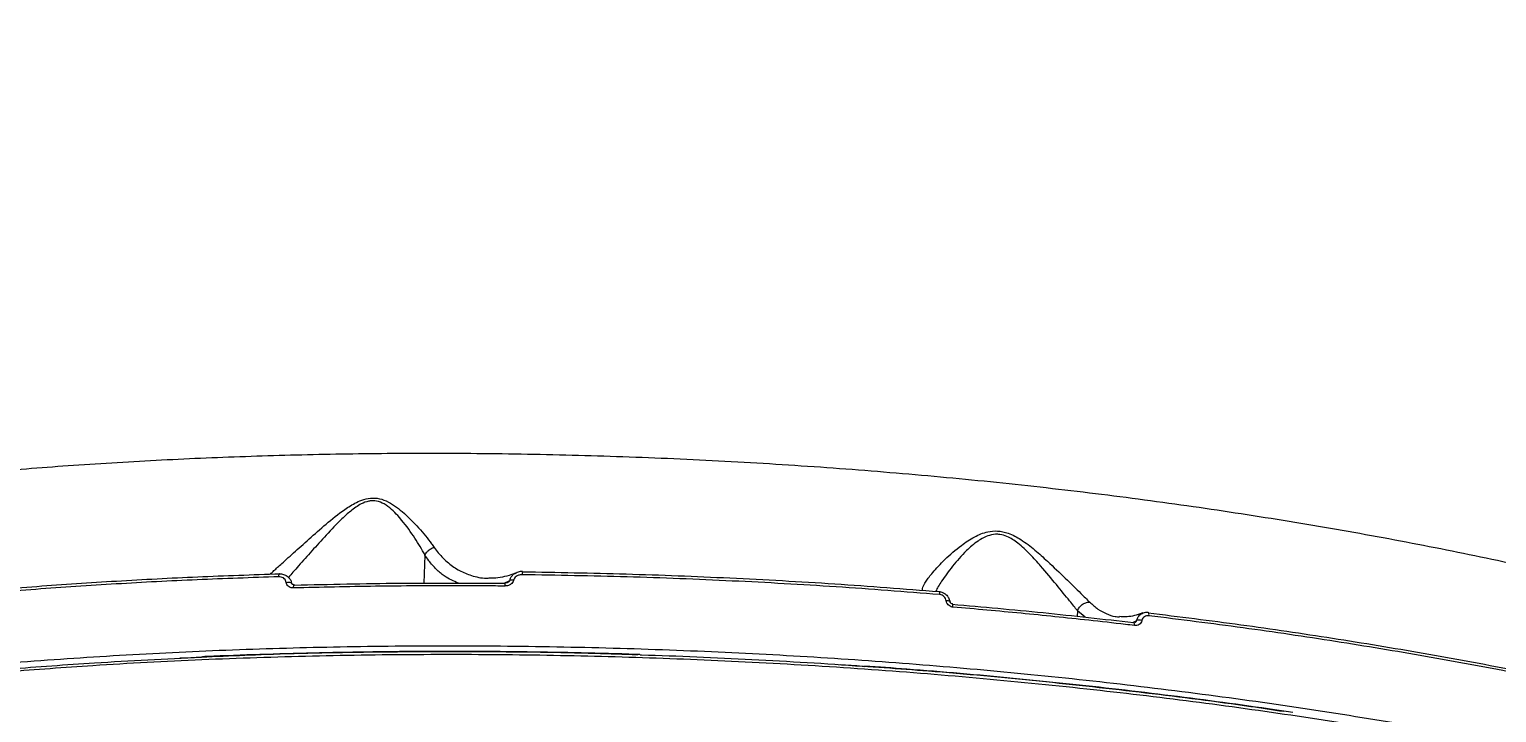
# Model space of a CAD drawing. Header units: millimetres. Extents: x -7151 to 6134, y -5040 to 5562.
# Drawn here: x -1547.9 to -1236.4, y -310.7 to -165.6 of the extents above; entities that cross this region are included whole.
import ezdxf

# ---------------------------------------------------------------- set-up
doc = ezdxf.new("R2010")
doc.units = ezdxf.units.MM
for name, color, linetype in [('DIKOM_ОБЪЕКТ', 7, 'Continuous'), ('DIKOM_РАЗМЕР_ЗОНА', 7, 'Continuous'), ('DIKOM_РАЗМЕР_ОБЪЕКТА', 7, 'Continuous')]:
    doc.layers.add(name, color=color, linetype=linetype)
doc.styles.add('style1', font='arial.ttf', dxfattribs={"width": 0.8})
doc.dimstyles.new('1-50', dxfattribs={"dimtxt": 300, "dimasz": 200, "dimexe": 100, "dimexo": 0, "dimgap": 100, "dimtad": 1, "dimtxsty": 'style1', "dimcen": 200, "dimclrd": 7, "dimclre": 7, "dimclrt": 7, "dimadec": 1, "dimazin": 2, "dimtfac": 1, "dimtmove": 0, "dimatfit": 2, "dimfxl": 0, "dimlwd": 25, "dimlwe": 18, "dimarcsym": 0})

# ---------------------------------------------------------------- blocks, each defined once
blk = doc.blocks.new('*D0')
at = {"layer": 'Defpoints', "color": 0, "transparency": 16777216}
for p in [(4133.55, 168.74), (-4567.47, -1241.13), (4133.55, -4153.12)]:
    blk.add_point(p, dxfattribs=at)
at = {"layer": 'DIKOM_РАЗМЕР_ОБЪЕКТА', "color": 7, "lineweight": 18, "transparency": 16777216}
for p, q in [((4133.55, 168.74), (4133.55, -4253.12)), ((-4567.47, -1241.13), (-4567.47, -4253.12))]:
    blk.add_line(p, q, dxfattribs=at)
at = {"layer": 'DIKOM_РАЗМЕР_ОБЪЕКТА', "color": 7, "lineweight": 25, "transparency": 16777216}
blk.add_line((-4367.47, -4153.12), (3933.55, -4153.12), dxfattribs=at)
at = {"layer": 'DIKOM_РАЗМЕР_ОБЪЕКТА', "color": 7, "transparency": 16777216}
for points in [[(-4367.47, -4119.79), (-4367.47, -4186.45), (-4567.47, -4153.12)], [(3933.55, -4119.79), (3933.55, -4186.45), (4133.55, -4153.12)]]:
    blk.add_solid(points, dxfattribs=at)
at = {"layer": 'DIKOM_РАЗМЕР_ОБЪЕКТА', "color": 7, "transparency": 16777216, "insert": (150.61, -3899.95), "char_height": 300, "attachment_point": 5, "style": 'style1'}
blk.add_mtext('8700', dxfattribs=at)
blk = doc.blocks.new('*D3')
at = {"layer": 'Defpoints', "color": 0, "transparency": 16777216}
for p in [(6133.55, 253.24), (-5802.46, -2467.19), (6133.55, -4939.78)]:
    blk.add_point(p, dxfattribs=at)
at = {"layer": 'DIKOM_РАЗМЕР_ЗОНА', "color": 7, "lineweight": 18, "transparency": 16777216}
for p, q in [((6133.55, 253.24), (6133.55, -5039.78)), ((-5802.46, -2467.19), (-5802.46, -5039.78))]:
    blk.add_line(p, q, dxfattribs=at)
at = {"layer": 'DIKOM_РАЗМЕР_ЗОНА', "color": 7, "lineweight": 25, "transparency": 16777216}
blk.add_line((-5602.46, -4939.78), (5933.55, -4939.78), dxfattribs=at)
at = {"layer": 'DIKOM_РАЗМЕР_ЗОНА', "color": 7, "transparency": 16777216}
for points in [[(-5602.46, -4906.44), (-5602.46, -4973.11), (-5802.46, -4939.78)], [(5933.55, -4906.44), (5933.55, -4973.11), (6133.55, -4939.78)]]:
    blk.add_solid(points, dxfattribs=at)
at = {"layer": 'DIKOM_РАЗМЕР_ЗОНА', "color": 7, "transparency": 16777216, "insert": (186.61, -4686.61), "char_height": 300, "attachment_point": 5, "style": 'style1'}
blk.add_mtext('11950', dxfattribs=at)

msp = doc.modelspace()

# ---------------------------------------------------------------- linework, layer by layer
at = {"layer": 'DIKOM_ОБЪЕКТ', "color": 7, "linetype": 'Continuous', "lineweight": 15}
for p, q in [((-1463.945, -277.241), (-1464.174, -283.22)), ((-1447.081, -283.223), (-1445.884, -282.626)), ((-1325.378, -289.066), (-1325.425, -290.268)), ((-1323.768, -290.449), (-1325.378, -289.066)), ((-1313.627, -291.558), (-1312.806, -291.151))]:
    msp.add_line(p, q, dxfattribs=at)
at = {"layer": 'DIKOM_ОБЪЕКТ', "color": 7, "linetype": 'Continuous', "lineweight": 15, "flags": 128}
for points in [[(-1494.954, -281.859), (-1494.944, -281.689), (-1494.928, -281.537), (-1494.906, -281.407), (-1494.879, -281.306), (-1494.848, -281.234), (-1494.814, -281.197), (-1494.779, -281.194), (-1494.743, -281.225)], [(-1493.379, -283.062), (-1493.139, -283.031), (-1492.901, -283.021), (-1492.682, -283.033), (-1492.491, -283.066), (-1492.343, -283.118), (-1492.244, -283.187), (-1492.202, -283.268), (-1492.201, -283.271)], [(-1443.232, -280.793), (-1443.245, -280.76), (-1443.251, -280.756)], [(-1491.853, -284.232), (-1491.843, -284.054), (-1491.826, -283.896), (-1491.802, -283.764), (-1491.774, -283.662), (-1491.742, -283.595), (-1491.708, -283.566), (-1491.698, -283.564)], [(-1491.698, -283.564), (-1491.671, -283.575), (-1491.635, -283.621)], [(-1354.8, -284.993), (-1354.774, -284.96), (-1354.751, -284.962), (-1354.731, -285), (-1354.715, -285.07), (-1354.703, -285.172), (-1354.697, -285.302), (-1354.696, -285.454), (-1354.7, -285.625)], [(-1352.422, -287.178), (-1352.444, -287.125), (-1352.505, -287.071), (-1352.604, -287.026), (-1352.735, -286.991), (-1352.894, -286.969), (-1353.074, -286.959), (-1353.268, -286.963)], [(-1310.397, -289.496), (-1310.351, -289.465), (-1310.328, -289.463)], [(-1313.469, -291.575), (-1313.423, -291.532), (-1313.39, -291.524)]]:
    msp.add_lwpolyline(points, dxfattribs=at)
at = {"layer": 'DIKOM_ОБЪЕКТ', "color": 7, "linetype": 'Continuous', "lineweight": 15}
for centre, radius, start, end in [((-1445.695, -283.655), 1.286, 157.61763, 187.83666), ((-1445.431, -284.276), 1.712, 79.05925, 105.36516), ((-1441.163, -281.34), 2.168, 164.39131, 182.14967), ((-1353.06, -288.081), 1.237, 349.96859, 21.50869), ((-1311.033, -289.949), 0.857, 347.41704, 34.5838), ((-1314.08, -292.005), 0.84, 346.67308, 34.87224), ((-1312.271, -292.925), 1.853, 72.49286, 106.7883)]:
    msp.add_arc(centre, radius, start, end, dxfattribs=at)
for points, knots in [([(-1607.11, -265.383), (-1601.627, -264.622), (-1590.656, -263.099), (-1573.653, -261.167), (-1556.307, -259.496), (-1538.38, -258.1), (-1519.9, -256.993), (-1500.894, -256.191), (-1481.668, -255.711), (-1461.628, -255.549), (-1440.784, -255.755), (-1419.174, -256.368), (-1397.518, -257.375), (-1375.919, -258.773), (-1354.478, -260.555), (-1333.287, -262.719), (-1312.386, -265.269), (-1291.805, -268.191), (-1271.581, -271.477), (-1251.809, -275.11), (-1232.581, -279.077), (-1213.979, -283.363), (-1196.045, -287.969), (-1178.794, -292.88), (-1162.261, -298.081), (-1146.519, -303.549), (-1131.646, -309.258), (-1117.437, -315.305), (-1103.996, -321.692), (-1091.403, -328.409), (-1079.929, -335.327), (-1069.66, -342.426), (-1060.508, -349.671), (-1055.473, -354.598), (-1052.956, -357.061)], [0, 0, 0, 0, 0.0277665, 0.0555662, 0.0833658, 0.1111324, 0.1400375, 0.16898, 0.1979229, 0.2268276, 0.2586374, 0.2905482, 0.3225099, 0.354472, 0.3863821, 0.4181914, 0.4498955, 0.4817002, 0.5135556, 0.5454111, 0.5772151, 0.6089191, 0.6405474, 0.672276, 0.7040554, 0.7358344, 0.7675626, 0.7991909, 0.832594, 0.8660266, 0.8994295, 0.9329433, 0.9664866, 1, 1, 1, 1]), ([(-1496.741, -281.299), (-1496.508, -281.065), (-1495.912, -280.465), (-1494.141, -278.876), (-1491.521, -276.508), (-1488.15, -273.52), (-1484.545, -270.275), (-1481.105, -267.563), (-1478.169, -265.821), (-1475.967, -265.119), (-1473.976, -265.096), (-1472.061, -265.727), (-1470.325, -266.76), (-1467.911, -268.708), (-1465.16, -271.502), (-1463.108, -274.074), (-1462.161, -275.37), (-1461.967, -275.636)], [0, 0, 0, 0, 0.0460559, 0.1181504, 0.217898, 0.3178051, 0.4147834, 0.5114374, 0.564517, 0.5978474, 0.6317602, 0.668322, 0.7098238, 0.7515016, 0.8614977, 0.9716187, 1, 1, 1, 1]), ([(-1463.943, -277.23), (-1463.943, -277.229), (-1464.096, -276.939), (-1464.904, -275.499), (-1466.631, -272.736), (-1468.908, -269.663), (-1471.004, -267.534), (-1472.461, -266.403), (-1474.043, -265.732), (-1475.225, -265.697), (-1476.324, -265.883), (-1477.836, -266.48), (-1479.7, -267.856), (-1481.576, -269.55), (-1483.85, -271.864), (-1486.517, -274.764), (-1489.442, -278.04), (-1491.616, -280.483), (-1492.594, -281.635), (-1492.891, -281.985)], [0, 0, 0, 0, 0.00011398, 0.03132255, 0.15097864, 0.27324295, 0.31674877, 0.36105827, 0.39751365, 0.4243545, 0.43049321, 0.4636174, 0.51892799, 0.57113643, 0.62340646, 0.73046931, 0.83969421, 0.95129381, 1, 1, 1, 1]), ([(-1358.309, -284.733), (-1358.304, -284.617), (-1358.279, -284.095), (-1357.613, -282.86), (-1356.054, -280.796), (-1353.607, -278.159), (-1350.54, -275.49), (-1347.466, -273.401), (-1344.827, -272.277), (-1342.301, -272.025), (-1339.81, -272.576), (-1337.104, -274.059), (-1334.369, -276.159), (-1331.224, -279.028), (-1327.884, -282.223), (-1324.867, -285.199), (-1323.386, -286.647), (-1322.776, -287.244)], [0, 0, 0, 0, 0.0212249, 0.0958489, 0.1705959, 0.2693911, 0.3681806, 0.4335744, 0.4871811, 0.5217942, 0.5588529, 0.606871, 0.6690465, 0.7314638, 0.8309581, 0.9303327, 1, 1, 1, 1]), ([(-1325.377, -289.056), (-1325.377, -289.055), (-1325.886, -288.462), (-1327.218, -286.714), (-1329.818, -283.563), (-1332.664, -280.119), (-1335.405, -277.079), (-1337.711, -274.857), (-1339.944, -273.364), (-1341.49, -272.907), (-1342.771, -272.79), (-1344.013, -272.977), (-1345.379, -273.563), (-1347.084, -274.612), (-1349.412, -276.665), (-1352.058, -279.669), (-1354.084, -282.554), (-1355.215, -284.328), (-1355.425, -284.939), (-1355.428, -284.946)], [0, 0, 0, 0, 0.0000737, 0.0786924, 0.1897134, 0.3038189, 0.3720193, 0.4414222, 0.4916298, 0.5203944, 0.5288939, 0.5637813, 0.5917837, 0.6205918, 0.6925218, 0.8026323, 0.9155083, 0.9990144, 1, 1, 1, 1]), ([(-1463.945, -277.241), (-1463.945, -277.24), (-1463.944, -277.237), (-1463.943, -277.233), (-1463.943, -277.231), (-1463.943, -277.23)], [0, 0, 0, 0, 0.4265435, 0.7861489, 1, 1, 1, 1]), ([(-1456.828, -283.221), (-1457.848, -282.784), (-1459.502, -282.074), (-1461.541, -280.284), (-1462.907, -278.764), (-1463.666, -277.65), (-1463.945, -277.241)], [0, 0, 0, 0, 0.3835881, 0.622505, 0.8613978, 1, 1, 1, 1]), ([(-1463.943, -277.23), (-1463.808, -276.997), (-1463.54, -276.533), (-1462.878, -275.99), (-1462.321, -275.729), (-1462.014, -275.648), (-1461.967, -275.636)], [0, 0, 0, 0, 0.3157274, 0.6314984, 0.9437689, 1, 1, 1, 1]), ([(-1461.967, -275.636), (-1461.68, -276.022), (-1460.746, -277.282), (-1458.981, -279.016), (-1456.622, -280.621), (-1453.931, -281.698), (-1451.742, -282.208), (-1450.365, -282.122), (-1450.09, -282.105)], [0, 0, 0, 0, 0.089638, 0.2925979, 0.4962454, 0.6993898, 0.9398456, 1, 1, 1, 1]), ([(-1494.954, -281.859), (-1500.747, -282.054), (-1512.333, -282.445), (-1529.538, -283.352), (-1546.608, -284.475), (-1557.808, -285.436), (-1563.408, -285.917)], [0, 0, 0, 0, 0.2491008, 0.4982016, 0.7490991, 1, 1, 1, 1]), ([(-1563.048, -285.269), (-1557.501, -284.793), (-1546.406, -283.841), (-1529.416, -282.722), (-1512.209, -281.814), (-1500.565, -281.421), (-1494.743, -281.225)], [0, 0, 0, 0, 0.2491011, 0.4982006, 0.74910292, 1, 1, 1, 1]), ([(-1493.379, -283.062), (-1493.415, -282.911), (-1493.487, -282.608), (-1493.795, -282.236), (-1494.219, -281.966), (-1494.632, -281.86), (-1494.885, -281.859), (-1494.954, -281.859)], [0, 0, 0, 0, 0.2169245, 0.4335046, 0.6620202, 0.9081092, 1, 1, 1, 1]), ([(-1494.743, -281.225), (-1494.632, -281.231), (-1494.223, -281.25), (-1493.555, -281.459), (-1492.874, -281.943), (-1492.384, -282.591), (-1492.273, -283.1), (-1492.218, -283.356)], [0, 0, 0, 0, 0.0903601, 0.3322605, 0.5590963, 0.7776003, 1, 1, 1, 1]), ([(-1491.853, -284.232), (-1491.92, -284.231), (-1492.164, -284.23), (-1492.564, -284.129), (-1492.975, -283.869), (-1493.275, -283.507), (-1493.344, -283.211), (-1493.379, -283.062)], [0, 0, 0, 0, 0.0919175, 0.3355599, 0.5630557, 0.7814606, 1, 1, 1, 1]), ([(-1491.697, -283.556), (-1491.745, -283.558), (-1491.873, -283.563), (-1492.041, -283.496), (-1492.161, -283.392), (-1492.198, -283.325), (-1492.2, -283.276), (-1492.2, -283.272)], [0, 0, 0, 0, 0.1601943, 0.4220991, 0.6862747, 0.9734136, 1, 1, 1, 1]), ([(-1491.635, -283.621), (-1484.222, -283.454), (-1469.375, -283.117), (-1454.371, -283.188), (-1446.858, -283.223)], [0, 0, 0, 0, 0.4992712, 1, 1, 1, 1]), ([(-1444.501, -280.99), (-1445.03, -281.2), (-1446.214, -281.671), (-1447.978, -282.04), (-1449.325, -282.216), (-1450.019, -282.161), (-1450.129, -282.152)], [0, 0, 0, 0, 0.2670485, 0.598204, 0.936474, 1, 1, 1, 1]), ([(-1445.106, -282.596), (-1445.113, -282.629), (-1445.15, -282.799), (-1445.305, -283.11), (-1445.676, -283.476), (-1446.249, -283.772), (-1446.713, -283.81), (-1446.969, -283.831)], [0, 0, 0, 0, 0.0440566, 0.224548, 0.4337797, 0.6874667, 1, 1, 1, 1]), ([(-1446.3, -283.028), (-1446.317, -283.038), (-1446.413, -283.097), (-1446.617, -283.156), (-1446.798, -283.152), (-1446.885, -283.15)], [0, 0, 0, 0, 0.1003654, 0.57019552, 1, 1, 1, 1]), ([(-1446.302, -283.025), (-1446.258, -283.004), (-1446.147, -282.952), (-1446.015, -282.842), (-1445.929, -282.731), (-1445.897, -282.668), (-1445.888, -282.638), (-1445.884, -282.626)], [0, 0, 0, 0, 0.2572248, 0.6597608, 0.8475537, 0.9397298, 1, 1, 1, 1]), ([(-1445.884, -282.626), (-1445.875, -282.581), (-1445.821, -282.318), (-1445.609, -281.846), (-1445.143, -281.307), (-1444.703, -281.106), (-1444.491, -281.01)], [0, 0, 0, 0, 0.0616995, 0.363568, 0.6935169, 1, 1, 1, 1]), ([(-1443.33, -281.421), (-1443.586, -281.441), (-1444.036, -281.477), (-1444.583, -281.767), (-1444.928, -282.115), (-1445.067, -282.41), (-1445.1, -282.569), (-1445.106, -282.596)], [0, 0, 0, 0, 0.3277231, 0.5738566, 0.779632, 0.9627526, 1, 1, 1, 1]), ([(-1443.251, -280.769), (-1443.325, -280.766), (-1443.704, -280.746), (-1444.15, -280.812), (-1444.457, -280.984), (-1444.496, -281.006)], [0, 0, 0, 0, 0.1734459, 0.8941467, 1, 1, 1, 1]), ([(-1354.7, -285.625), (-1362.002, -285.057), (-1376.608, -283.921), (-1398.75, -282.7), (-1421.015, -281.808), (-1435.892, -281.55), (-1443.33, -281.421)], [0, 0, 0, 0, 0.2485968, 0.4971937, 0.7485978, 1, 1, 1, 1]), ([(-1443.232, -280.793), (-1435.893, -280.92), (-1421.215, -281.175), (-1399.083, -282.056), (-1376.906, -283.273), (-1362.168, -284.419), (-1354.8, -284.993)], [0, 0, 0, 0, 0.2485964, 0.4971925, 0.7485954, 1, 1, 1, 1]), ([(-1446.969, -283.831), (-1447.633, -283.825), (-1450.955, -283.796), (-1460.125, -283.759), (-1474.46, -283.829), (-1486.052, -284.098), (-1491.853, -284.232)], [0, 0, 0, 0, 0.0441409, 0.2207129, 0.6100141, 1, 1, 1, 1]), ([(-1354.8, -284.993), (-1354.737, -285), (-1354.399, -285.038), (-1353.793, -285.243), (-1353.11, -285.755), (-1352.608, -286.45), (-1352.496, -286.984), (-1352.44, -287.252)], [0, 0, 0, 0, 0.05318485, 0.29000117, 0.526806, 0.76335698, 1, 1, 1, 1]), ([(-1353.268, -286.963), (-1353.302, -286.804), (-1353.372, -286.486), (-1353.677, -286.073), (-1354.091, -285.771), (-1354.458, -285.65), (-1354.662, -285.629), (-1354.7, -285.625)], [0, 0, 0, 0, 0.2363876, 0.4729521, 0.7099135, 0.9469174, 1, 1, 1, 1]), ([(-1351.842, -288.297), (-1351.88, -288.293), (-1352.084, -288.271), (-1352.449, -288.149), (-1352.861, -287.848), (-1353.164, -287.438), (-1353.233, -287.122), (-1353.268, -286.963)], [0, 0, 0, 0, 0.054513, 0.2912742, 0.5277511, 0.7639615, 1, 1, 1, 1]), ([(-1351.908, -287.623), (-1351.942, -287.62), (-1352.027, -287.614), (-1352.165, -287.552), (-1352.294, -287.452), (-1352.382, -287.328), (-1352.418, -287.232), (-1352.42, -287.187), (-1352.42, -287.18)], [0, 0, 0, 0, 0.1277706, 0.3291942, 0.5273009, 0.7268841, 0.9533937, 1, 1, 1, 1]), ([(-1351.957, -287.682), (-1345.504, -288.256), (-1332.584, -289.407), (-1319.845, -290.852), (-1313.469, -291.575)], [0, 0, 0, 0, 0.4994532, 1, 1, 1, 1]), ([(-1313.262, -292.199), (-1313.909, -292.123), (-1317.141, -291.745), (-1325.147, -290.847), (-1337.342, -289.58), (-1347.007, -288.725), (-1351.842, -288.297)], [0, 0, 0, 0, 0.0507641, 0.253849, 0.6266938, 1, 1, 1, 1]), ([(-1325.378, -289.066), (-1325.378, -289.064), (-1325.378, -289.061), (-1325.378, -289.058), (-1325.377, -289.056), (-1325.377, -289.056)], [0, 0, 0, 0, 0.4975443, 0.9013804, 1, 1, 1, 1]), ([(-1325.377, -289.056), (-1325.255, -288.808), (-1325.012, -288.311), (-1324.381, -287.721), (-1323.658, -287.345), (-1323.101, -287.241), (-1322.821, -287.243), (-1322.776, -287.244)], [0, 0, 0, 0, 0.2440105, 0.4880098, 0.7319948, 0.9570812, 1, 1, 1, 1]), ([(-1322.776, -287.244), (-1322.2, -287.764), (-1321.088, -288.77), (-1319.255, -289.724), (-1317.729, -290.33), (-1316.744, -290.339), (-1316.432, -290.341)], [0, 0, 0, 0, 0.3021108, 0.5837873, 0.8680909, 1, 1, 1, 1]), ([(-1311.568, -289.516), (-1311.74, -289.595), (-1312.465, -289.927), (-1313.682, -290.225), (-1315.133, -290.436), (-1316.012, -290.355), (-1316.416, -290.317)], [0, 0, 0, 0, 0.09667448, 0.40777255, 0.72715656, 1, 1, 1, 1]), ([(-1312.806, -291.151), (-1312.799, -291.115), (-1312.739, -290.827), (-1312.505, -290.323), (-1312.07, -289.841), (-1311.708, -289.714), (-1311.592, -289.673)], [0, 0, 0, 0, 0.0535353, 0.4276542, 0.8157574, 1, 1, 1, 1]), ([(-1310.329, -289.475), (-1310.382, -289.466), (-1310.736, -289.4), (-1311.2, -289.444), (-1311.53, -289.628), (-1311.597, -289.665)], [0, 0, 0, 0, 0.1246566, 0.8222878, 1, 1, 1, 1]), ([(-1310.397, -289.496), (-1303.799, -290.323), (-1290.603, -291.978), (-1271.112, -294.86), (-1251.896, -298.038), (-1236.056, -300.955), (-1226.721, -302.842), (-1223.55, -303.483)], [0, 0, 0, 0, 0.2203105, 0.4406211, 0.663083, 0.8855456, 1, 1, 1, 1]), ([(-1313.097, -291.476), (-1313.102, -291.481), (-1313.136, -291.511), (-1313.247, -291.539), (-1313.356, -291.521), (-1313.391, -291.516)], [0, 0, 0, 0, 0.1149823, 0.7160948, 1, 1, 1, 1]), ([(-1311.714, -291.157), (-1311.718, -291.177), (-1311.753, -291.352), (-1311.897, -291.668), (-1312.254, -292.007), (-1312.731, -292.211), (-1313.085, -292.203), (-1313.262, -292.199)], [0, 0, 0, 0, 0.0298902, 0.2617473, 0.503935, 0.7519997, 1, 1, 1, 1]), ([(-1313.097, -291.476), (-1313.078, -291.468), (-1312.998, -291.436), (-1312.897, -291.34), (-1312.832, -291.236), (-1312.812, -291.175), (-1312.808, -291.157), (-1312.806, -291.151)], [0, 0, 0, 0, 0.1331221, 0.567384, 0.8739273, 0.9519547, 1, 1, 1, 1]), ([(-1310.197, -290.136), (-1310.37, -290.131), (-1310.718, -290.122), (-1311.185, -290.322), (-1311.533, -290.653), (-1311.674, -290.964), (-1311.709, -291.136), (-1311.714, -291.157)], [0, 0, 0, 0, 0.2478418, 0.4959295, 0.7364455, 0.9670396, 1, 1, 1, 1]), ([(-1223.152, -304.15), (-1226.33, -303.508), (-1235.627, -301.629), (-1251.379, -298.728), (-1270.571, -295.549), (-1290.165, -292.647), (-1303.519, -290.973), (-1310.197, -290.136)], [0, 0, 0, 0, 0.1144541, 0.3347639, 0.555076, 0.7775371, 1, 1, 1, 1]), ([(-1679.941, -319.26), (-1676.357, -318.438), (-1666.7, -316.223), (-1650.315, -312.919), (-1630.666, -309.451), (-1610.15, -306.349), (-1588.819, -303.631), (-1566.724, -301.319), (-1544.352, -299.463), (-1521.788, -298.058), (-1499.115, -297.092), (-1475.966, -296.547), (-1452.401, -296.445), (-1428.494, -296.796), (-1404.771, -297.593), (-1381.31, -298.822), (-1358.18, -300.462), (-1335.004, -302.538), (-1311.862, -305.062), (-1288.839, -308.037), (-1266.439, -311.397), (-1244.727, -315.121), (-1223.746, -319.181), (-1203.157, -323.644), (-1183.048, -328.511), (-1163.503, -333.774), (-1144.952, -339.318), (-1127.437, -345.117), (-1110.972, -351.141), (-1095.29, -357.487), (-1080.481, -364.147), (-1066.618, -371.105), (-1054.543, -377.908), (-1044.099, -384.499), (-1035.116, -390.837), (-1026.988, -397.304), (-1019.754, -403.885), (-1013.486, -410.507), (-1008.211, -417.138), (-1004.299, -423.068), (-1002.383, -426.81), (-1001.603, -428.334)], [0, 0, 0, 0, 0.015652, 0.0421681, 0.0687044, 0.0952203, 0.1225065, 0.1498146, 0.1771007, 0.2036166, 0.230153, 0.2566687, 0.2839549, 0.3112631, 0.3385492, 0.365065, 0.3916014, 0.4181173, 0.4454032, 0.4727115, 0.4999976, 0.5265135, 0.5530498, 0.5795658, 0.6068517, 0.6341601, 0.661446, 0.6879619, 0.7144981, 0.741014, 0.7683, 0.7956082, 0.8228944, 0.8459723, 0.8690775, 0.8921827, 0.9155066, 0.9388306, 0.961564, 0.9843487, 1, 1, 1, 1]), ([(-999.194, -436.361), (-999.297, -435.995), (-1000.15, -432.966), (-1003.006, -427.354), (-1007.816, -419.556), (-1013.957, -411.891), (-1021.365, -404.235), (-1030.114, -396.613), (-1040.195, -389.056), (-1051.389, -381.727), (-1063.629, -374.649), (-1076.83, -367.834), (-1091.207, -361.172), (-1106.761, -354.692), (-1123.464, -348.423), (-1140.744, -342.571), (-1158.485, -337.137), (-1176.568, -332.111), (-1195.5, -327.346), (-1215.254, -322.867), (-1235.784, -318.695), (-1256.926, -314.87), (-1278.627, -311.411), (-1300.822, -308.329), (-1323.587, -305.62), (-1346.867, -303.309), (-1370.592, -301.415), (-1394.24, -299.978), (-1417.73, -298.994), (-1440.989, -298.446), (-1464.396, -298.326), (-1487.875, -298.651), (-1511.336, -299.44), (-1532.917, -300.568), (-1546.502, -301.59), (-1552.51, -302.042)], [0, 0, 0, 0, 0.0043966, 0.0363498, 0.0674012, 0.0984764, 0.1295277, 0.1614809, 0.1934603, 0.2254133, 0.2564648, 0.2875402, 0.3185916, 0.3505446, 0.3825241, 0.4144772, 0.4444107, 0.4743653, 0.5042988, 0.5350371, 0.5657984, 0.5965367, 0.627588, 0.6586634, 0.6897149, 0.7216683, 0.7536476, 0.7856008, 0.8166523, 0.8477278, 0.8787791, 0.9107324, 0.9427118, 0.9746653, 1, 1, 1, 1]), ([(-1552.148, -301.425), (-1546.158, -300.97), (-1532.737, -299.95), (-1519.012, -299.287), (-1511.414, -298.92)], [0, 0, 0, 0, 0.4463412, 1, 1, 1, 1]), ([(-1418.766, -298.47), (-1421.782, -298.362), (-1432.537, -297.973), (-1451.005, -297.748), (-1474.293, -297.807), (-1495.998, -298.255), (-1509.85, -298.885), (-1515.964, -299.163)], [0, 0, 0, 0, 0.0921433, 0.3285811, 0.5648367, 0.8079539, 1, 1, 1, 1]), ([(-1418.307, -298.379), (-1418.61, -298.368), (-1422.755, -298.216), (-1430.729, -298.023), (-1442.211, -297.806), (-1453.65, -297.707), (-1465.047, -297.71), (-1476.401, -297.821), (-1487.715, -298.033), (-1498.977, -298.362), (-1506.797, -298.636), (-1510.839, -298.829), (-1511.165, -298.845)], [0, 0, 0, 0, 0.0097075, 0.1326957, 0.255335, 0.3777253, 0.4999617, 0.6221443, 0.7443661, 0.8666986, 0.9892357, 1, 1, 1, 1]), ([(-1418.206, -298.444), (-1418.125, -298.446), (-1410.222, -298.626), (-1394.49, -299.423), (-1378.692, -300.241), (-1370.79, -300.872), (-1370.641, -300.884)], [0, 0, 0, 0, 0.0051066, 0.4978296, 0.9905511, 1, 1, 1, 1]), ([(-1281.582, -310.501), (-1283.916, -310.145), (-1293.54, -308.677), (-1310.86, -306.494), (-1333.684, -303.958), (-1355.351, -301.955), (-1369.522, -300.99), (-1375.775, -300.563)], [0, 0, 0, 0, 0.0769566, 0.3173549, 0.5575704, 0.804761, 1, 1, 1, 1]), ([(-1279.625, -310.688), (-1280.918, -310.492), (-1285.831, -309.749), (-1294.46, -308.559), (-1305.493, -307.119), (-1316.597, -305.787), (-1327.762, -304.554), (-1338.99, -303.421), (-1350.283, -302.392), (-1360.82, -301.519), (-1367.608, -301.038), (-1370.596, -300.826)], [0, 0, 0, 0, 0.0440258, 0.1672881, 0.2902247, 0.412935, 0.5355171, 0.658072, 0.7806857, 0.9034378, 1, 1, 1, 1])]:
    msp.add_open_spline(points, degree=3, knots=knots, dxfattribs=at)

# ---------------------------------------------------------------- dimensions: what is measured, and where the dimension line sits
at = {"layer": 'DIKOM_РАЗМЕР_ЗОНА'}
dim = msp.add_linear_dim(base=(6133.546, -4939.778), p1=(-5802.455, -2467.185), p2=(6133.546, 253.243), text='11950', dimstyle='1-50', dxfattribs=at)
dim.commit()
dim.dimension.update_dxf_attribs({"geometry": '*D3', "text_midpoint": (186.606, -4939.778), "dimtype": 160})
at = {"layer": 'DIKOM_РАЗМЕР_ОБЪЕКТА'}
dim = msp.add_linear_dim(base=(4133.546, -4153.121), p1=(-4567.472, -1241.128), p2=(4133.546, 168.743), text='8700', dimstyle='1-50', dxfattribs=at)
dim.commit()
dim.dimension.update_dxf_attribs({"geometry": '*D0', "text_midpoint": (150.606, -4153.121), "dimtype": 160})

doc.saveas('drawing.dxf')
